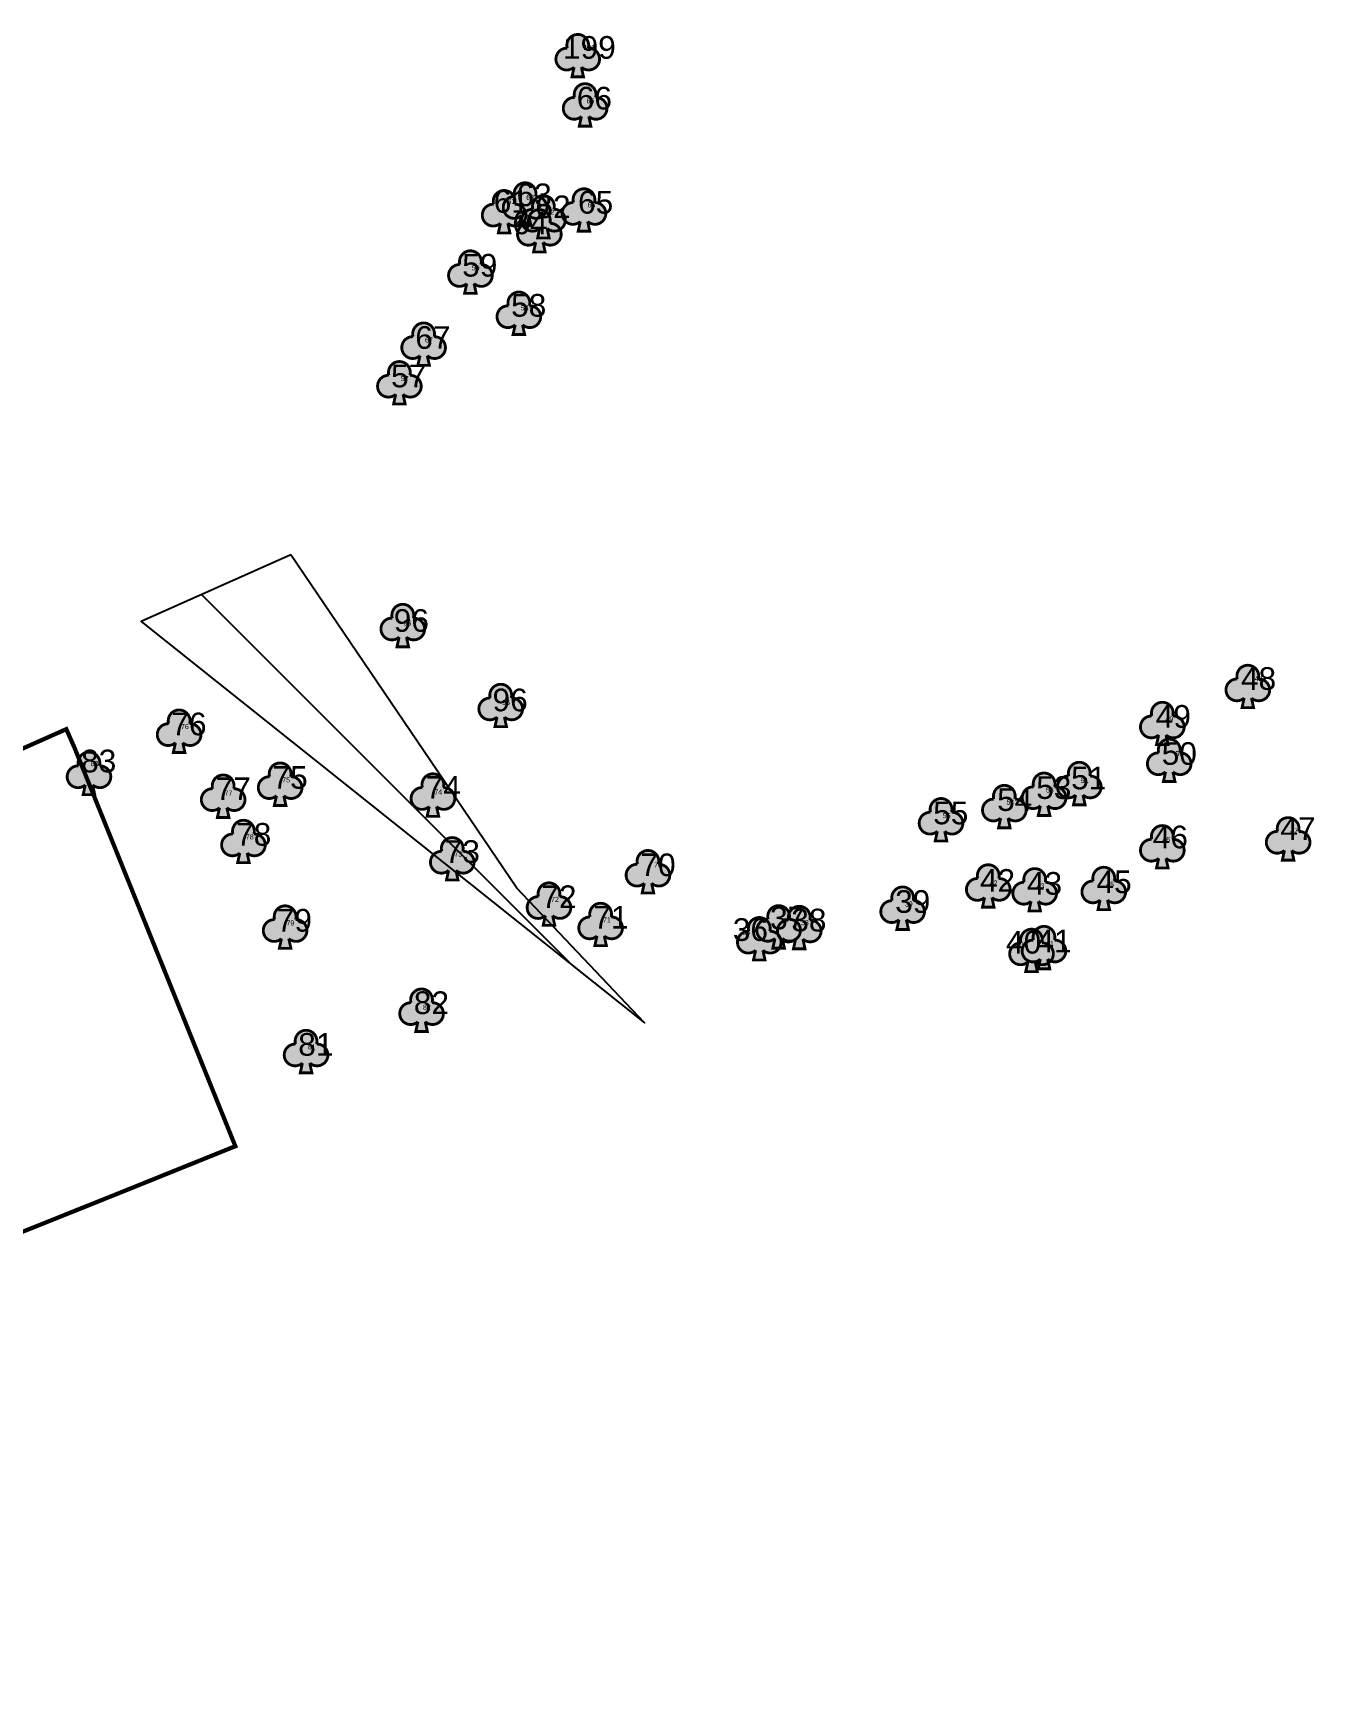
# Model space of a CAD drawing. Extents: x 218895 to 219285, y 629476 to 629827.
# Drawn here: x 219171.5 to 219284.6, y 629599.1 to 629744.9 of the extents above; entities that cross this region are included whole.
import ezdxf
from ezdxf.enums import TextEntityAlignment as Align

# ---------------------------------------------------------------- set-up
doc = ezdxf.new("R2010")
doc.units = 0
doc.header["$MEASUREMENT"] = 0
doc.linetypes.add('KB', pattern=[11, 7, -1.5, 1, -1.5])
for name, color, linetype in [('HEB_ENTITY', 130, 'Continuous'), ('LIKB', 242, 'KB'), ('PBITUL', 14, 'Continuous'), ('stxt', 7, 'Continuous'), ('Symbols', 7, 'Continuous')]:
    doc.layers.add(name, color=color, linetype=linetype)
doc.styles.add('MAVAT_ADP_STYLE', font='arial.ttf')
doc.styles.add('mvt-hebtxt', font='hebtxt')

# ---------------------------------------------------------------- blocks, each defined once
blk = doc.blocks.new('tshimur')
at = {"layer": 'Symbols'}
h = blk.add_hatch(color=22, dxfattribs=at)
edge = h.paths.add_edge_path()
edge.add_arc((-0.15, 3.89), 3.85, 344.6954, 555.3046)
edge.add_arc((-4.02, -0.97), 3.85, 87.75447, 311.99449)
edge.add_line((-1.44, -3.83), (-2.2, -7.26))
edge.add_line((-2.2, -7.26), (1.89, -7.26))
edge.add_line((1.89, -7.26), (1.14, -3.83))
edge.add_arc((3.71, -0.97), 3.85, 228.00551, 452.24553)
at = {"layer": 'Symbols', "const_width": 1}
blk.add_lwpolyline([(3.56, 2.88, 1.310423), (-3.87, 2.88, 1.485915), (-1.44, -3.83), (-2.2, -7.26), (1.89, -7.26), (1.14, -3.83, 1.485915)], format="xyb", close=True, dxfattribs=at)
blk = doc.blocks.new('thaataka')
at = {"layer": 'Symbols'}
h = blk.add_hatch(color=40, dxfattribs=at)
edge = h.paths.add_edge_path()
edge.add_arc((-0.15, 3.33), 3.85, 344.6954, 555.3046)
edge.add_arc((-4.02, -1.53), 3.85, 87.75447, 311.99449)
edge.add_line((-1.44, -4.39), (-2.2, -7.83))
edge.add_line((-2.2, -7.83), (1.89, -7.83))
edge.add_line((1.89, -7.83), (1.14, -4.39))
edge.add_arc((3.71, -1.53), 3.85, 228.00551, 452.24553)
at = {"layer": 'Symbols', "const_width": 1}
blk.add_lwpolyline([(3.56, 2.31, 1.310423), (-3.87, 2.31, 1.485915), (-1.44, -4.39), (-2.2, -7.83), (1.89, -7.83), (1.14, -4.39, 1.485915)], format="xyb", close=True, dxfattribs=at)
blk = doc.blocks.new('txt1')
at = {"layer": 'stxt', "style": 'mvt-hebtxt'}
blk.add_attdef('333', text='', height=4.5, dxfattribs=at).set_placement((0, 0), align=Align.MIDDLE)
blk = doc.blocks.new('HEB_ENTITY')
at = {"style": 'MAVAT_ADP_STYLE'}
for tag in ['BLKNAME', 'PROMPT', 'BLKNUM', 'HEIGHT', 'XBASE', 'YBASE', 'WIDTH', 'TAG', 'VAL']:
    blk.add_attdef(tag, text='', height=2, dxfattribs=at).set_placement((0, 0), align=Align.MIDDLE_CENTER)

msp = doc.modelspace()

# ---------------------------------------------------------------- hatches: boundary and pattern name
at = {"layer": 'PBITUL'}
h = msp.add_hatch(dxfattribs=at)
h.set_pattern_fill('_USER', color=256, scale=10, angle=135, pattern_type=0)
h.set_pattern_definition([(135, (0, 0), (-7.07106781, -7.07106781), [])])
h.paths.add_polyline_path([(219194.28, 629698.83), (219181.05, 629692.94), (219225.51, 629657.49), (219214.23, 629669.4)])

# ---------------------------------------------------------------- linework, layer by layer
at = {"layer": 'LIKB', "const_width": 0.375, "flags": 128}
msp.add_lwpolyline([(219181.44, 629666.27), (219175.91, 629679.97), (219175.16, 629681.82), (219174.45, 629683.43), (219173.5, 629683.01), (219169.03, 629681.02), (219163.65, 629678.63), (219154.86, 629691.55), (219142.94, 629702.98), (219142.03, 629704.51), (219141.07, 629706.13), (219139.22, 629709.08), (219136.39, 629716.22), (219134.15, 629718.48), (219131.96, 629727.25), (219130.98, 629729.19), (219130.03, 629731.71), (219129.83, 629731.98, 0.003843), (219128.75, 629733.92), (219083.13, 629715.5), (219085.84, 629708.79), (219096.82, 629681.56), (219098.29, 629677.93), (219095.14, 629675.09), (219062.13, 629641.9), (219056.18, 629636.52), (219071.05, 629599.35), (219078.17, 629602.07), (219100.71, 629611.09), (219123.08, 629620.04), (219145.36, 629628.95), (219148.06, 629630.03), (219148.15, 629630.07), (219173.43, 629640.18), (219179.09, 629642.45), (219189.38, 629646.6), (219189.3, 629646.79), (219188.88, 629647.83)], format="xyb", close=True, dxfattribs=at)
at = {"layer": 'PBITUL'}
msp.add_lwpolyline([(219194.28, 629698.83), (219181.05, 629692.94), (219225.51, 629657.49), (219214.23, 629669.4)], close=True, dxfattribs=at)

# ---------------------------------------------------------------- block references
at = {"layer": 'HEB_ENTITY'}
ref = msp.add_blockref('HEB_ENTITY', (219220.64, 629743.64), dxfattribs=dict(at, xscale=0.1, yscale=0.1, zscale=0.1))
ref.add_attrib('VAL', '199', dxfattribs={"layer": '0', "height": 2, "style": 'MAVAT_ADP_STYLE'}).set_placement((219220.64, 629743.64), align=Align.MIDDLE_CENTER)
ref = msp.add_blockref('HEB_ENTITY', (219221.08, 629739.16), dxfattribs=dict(at, xscale=0.1, yscale=0.1, zscale=0.1))
ref.add_attrib('VAL', '66', dxfattribs={"layer": '0', "height": 2, "style": 'MAVAT_ADP_STYLE'}).set_placement((219221.08, 629739.16), align=Align.MIDDLE_CENTER)
ref = msp.add_blockref('HEB_ENTITY', (219215.76, 629730.62), dxfattribs=dict(at, xscale=0.1, yscale=0.1, zscale=0.1))
ref.add_attrib('VAL', '63', dxfattribs={"layer": '0', "height": 2, "style": 'MAVAT_ADP_STYLE'}).set_placement((219215.76, 629730.62), align=Align.MIDDLE_CENTER)
ref = msp.add_blockref('HEB_ENTITY', (219213.75, 629730.04), dxfattribs=dict(at, xscale=0.1, yscale=0.1, zscale=0.1))
ref.add_attrib('VAL', '61', dxfattribs={"layer": '0', "height": 2, "style": 'MAVAT_ADP_STYLE'}).set_placement((219213.75, 629730.04), align=Align.MIDDLE_CENTER)
ref = msp.add_blockref('HEB_ENTITY', (219217.43, 629729.56), dxfattribs=dict(at, xscale=0.1, yscale=0.1, zscale=0.1))
ref.add_attrib('VAL', '62', dxfattribs={"layer": '0', "height": 2, "style": 'MAVAT_ADP_STYLE'}).set_placement((219217.43, 629729.56), align=Align.MIDDLE_CENTER)
ref = msp.add_blockref('HEB_ENTITY', (219221.19, 629729.96), dxfattribs=dict(at, xscale=0.1, yscale=0.1, zscale=0.1))
ref.add_attrib('VAL', '65', dxfattribs={"layer": '0', "height": 2, "style": 'MAVAT_ADP_STYLE'}).set_placement((219221.19, 629729.96), align=Align.MIDDLE_CENTER)
ref = msp.add_blockref('HEB_ENTITY', (219215.4, 629728.14), dxfattribs=dict(at, xscale=0.1, yscale=0.1, zscale=0.1))
ref.add_attrib('VAL', '64', dxfattribs={"layer": '0', "height": 2, "style": 'MAVAT_ADP_STYLE'}).set_placement((219215.4, 629728.14), align=Align.MIDDLE_CENTER)
ref = msp.add_blockref('HEB_ENTITY', (219210.96, 629724.4), dxfattribs=dict(at, xscale=0.1, yscale=0.1, zscale=0.1))
ref.add_attrib('VAL', '59', dxfattribs={"layer": '0', "height": 2, "style": 'MAVAT_ADP_STYLE'}).set_placement((219210.96, 629724.4), align=Align.MIDDLE_CENTER)
ref = msp.add_blockref('HEB_ENTITY', (219215.28, 629720.86), dxfattribs=dict(at, xscale=0.1, yscale=0.1, zscale=0.1))
ref.add_attrib('VAL', '58', dxfattribs={"layer": '0', "height": 2, "style": 'MAVAT_ADP_STYLE'}).set_placement((219215.28, 629720.86), align=Align.MIDDLE_CENTER)
ref = msp.add_blockref('HEB_ENTITY', (219206.82, 629718.02), dxfattribs=dict(at, xscale=0.1, yscale=0.1, zscale=0.1))
ref.add_attrib('VAL', '67', dxfattribs={"layer": '0', "height": 2, "style": 'MAVAT_ADP_STYLE'}).set_placement((219206.82, 629718.02), align=Align.MIDDLE_CENTER)
ref = msp.add_blockref('HEB_ENTITY', (219204.68, 629714.62), dxfattribs=dict(at, xscale=0.1, yscale=0.1, zscale=0.1))
ref.add_attrib('VAL', '57', dxfattribs={"layer": '0', "height": 2, "style": 'MAVAT_ADP_STYLE'}).set_placement((219204.68, 629714.62), align=Align.MIDDLE_CENTER)
ref = msp.add_blockref('HEB_ENTITY', (219204.92, 629693.03), dxfattribs=dict(at, xscale=0.1, yscale=0.1, zscale=0.1))
ref.add_attrib('VAL', '96', dxfattribs={"layer": '0', "height": 2, "style": 'MAVAT_ADP_STYLE'}).set_placement((219204.92, 629693.03), align=Align.MIDDLE_CENTER)
ref = msp.add_blockref('HEB_ENTITY', (219279.73, 629687.9), dxfattribs=dict(at, xscale=0.1, yscale=0.1, zscale=0.1))
ref.add_attrib('VAL', '48', dxfattribs={"layer": '0', "height": 2, "style": 'MAVAT_ADP_STYLE'}).set_placement((219279.73, 629687.9), align=Align.MIDDLE_CENTER)
ref = msp.add_blockref('HEB_ENTITY', (219213.64, 629686.01), dxfattribs=dict(at, xscale=0.1, yscale=0.1, zscale=0.1))
ref.add_attrib('VAL', '96', dxfattribs={"layer": '0', "height": 2, "style": 'MAVAT_ADP_STYLE'}).set_placement((219213.64, 629686.01), align=Align.MIDDLE_CENTER)
ref = msp.add_blockref('HEB_ENTITY', (219185.28, 629683.89), dxfattribs=dict(at, xscale=0.1, yscale=0.1, zscale=0.1))
ref.add_attrib('VAL', '76', dxfattribs={"layer": '0', "height": 2, "style": 'MAVAT_ADP_STYLE'}).set_placement((219185.28, 629683.89), align=Align.MIDDLE_CENTER)
ref = msp.add_blockref('HEB_ENTITY', (219272.2, 629684.56), dxfattribs=dict(at, xscale=0.1, yscale=0.1, zscale=0.1))
ref.add_attrib('VAL', '49', dxfattribs={"layer": '0', "height": 2, "style": 'MAVAT_ADP_STYLE'}).set_placement((219272.2, 629684.56), align=Align.MIDDLE_CENTER)
ref = msp.add_blockref('HEB_ENTITY', (219177.31, 629680.62), dxfattribs=dict(at, xscale=0.1, yscale=0.1, zscale=0.1))
ref.add_attrib('VAL', '83', dxfattribs={"layer": '0', "height": 2, "style": 'MAVAT_ADP_STYLE'}).set_placement((219177.31, 629680.62), align=Align.MIDDLE_CENTER)
ref = msp.add_blockref('HEB_ENTITY', (219272.73, 629681.28), dxfattribs=dict(at, xscale=0.1, yscale=0.1, zscale=0.1))
ref.add_attrib('VAL', '50', dxfattribs={"layer": '0', "height": 2, "style": 'MAVAT_ADP_STYLE'}).set_placement((219272.73, 629681.28), align=Align.MIDDLE_CENTER)
ref = msp.add_blockref('HEB_ENTITY', (219194.21, 629679.17), dxfattribs=dict(at, xscale=0.1, yscale=0.1, zscale=0.1))
ref.add_attrib('VAL', '75', dxfattribs={"layer": '0', "height": 2, "style": 'MAVAT_ADP_STYLE'}).set_placement((219194.21, 629679.17), align=Align.MIDDLE_CENTER)
ref = msp.add_blockref('HEB_ENTITY', (219264.73, 629679.12), dxfattribs=dict(at, xscale=0.1, yscale=0.1, zscale=0.1))
ref.add_attrib('VAL', '51', dxfattribs={"layer": '0', "height": 2, "style": 'MAVAT_ADP_STYLE'}).set_placement((219264.73, 629679.12), align=Align.MIDDLE_CENTER)
ref = msp.add_blockref('HEB_ENTITY', (219189.19, 629678.17), dxfattribs=dict(at, xscale=0.1, yscale=0.1, zscale=0.1))
ref.add_attrib('VAL', '77', dxfattribs={"layer": '0', "height": 2, "style": 'MAVAT_ADP_STYLE'}).set_placement((219189.19, 629678.17), align=Align.MIDDLE_CENTER)
ref = msp.add_blockref('HEB_ENTITY', (219207.73, 629678.28), dxfattribs=dict(at, xscale=0.1, yscale=0.1, zscale=0.1))
ref.add_attrib('VAL', '74', dxfattribs={"layer": '0', "height": 2, "style": 'MAVAT_ADP_STYLE'}).set_placement((219207.73, 629678.28), align=Align.MIDDLE_CENTER)
ref = msp.add_blockref('HEB_ENTITY', (219261.65, 629678.27), dxfattribs=dict(at, xscale=0.1, yscale=0.1, zscale=0.1))
ref.add_attrib('VAL', '53', dxfattribs={"layer": '0', "height": 2, "style": 'MAVAT_ADP_STYLE'}).set_placement((219261.65, 629678.27), align=Align.MIDDLE_CENTER)
ref = msp.add_blockref('HEB_ENTITY', (219258.2, 629677.21), dxfattribs=dict(at, xscale=0.1, yscale=0.1, zscale=0.1))
ref.add_attrib('VAL', '54', dxfattribs={"layer": '0', "height": 2, "style": 'MAVAT_ADP_STYLE'}).set_placement((219258.2, 629677.21), align=Align.MIDDLE_CENTER)
ref = msp.add_blockref('HEB_ENTITY', (219252.55, 629676.03), dxfattribs=dict(at, xscale=0.1, yscale=0.1, zscale=0.1))
ref.add_attrib('VAL', '55', dxfattribs={"layer": '0', "height": 2, "style": 'MAVAT_ADP_STYLE'}).set_placement((219252.55, 629676.03), align=Align.MIDDLE_CENTER)
ref = msp.add_blockref('HEB_ENTITY', (219191, 629674.14), dxfattribs=dict(at, xscale=0.1, yscale=0.1, zscale=0.1))
ref.add_attrib('VAL', '78', dxfattribs={"layer": '0', "height": 2, "style": 'MAVAT_ADP_STYLE'}).set_placement((219191, 629674.14), align=Align.MIDDLE_CENTER)
ref = msp.add_blockref('HEB_ENTITY', (219271.94, 629673.91), dxfattribs=dict(at, xscale=0.1, yscale=0.1, zscale=0.1))
ref.add_attrib('VAL', '46', dxfattribs={"layer": '0', "height": 2, "style": 'MAVAT_ADP_STYLE'}).set_placement((219271.94, 629673.91), align=Align.MIDDLE_CENTER)
ref = msp.add_blockref('HEB_ENTITY', (219283.21, 629674.65), dxfattribs=dict(at, xscale=0.1, yscale=0.1, zscale=0.1))
ref.add_attrib('VAL', '47', dxfattribs={"layer": '0', "height": 2, "style": 'MAVAT_ADP_STYLE'}).set_placement((219283.21, 629674.65), align=Align.MIDDLE_CENTER)
ref = msp.add_blockref('HEB_ENTITY', (219209.42, 629672.62), dxfattribs=dict(at, xscale=0.1, yscale=0.1, zscale=0.1))
ref.add_attrib('VAL', '73', dxfattribs={"layer": '0', "height": 2, "style": 'MAVAT_ADP_STYLE'}).set_placement((219209.42, 629672.62), align=Align.MIDDLE_CENTER)
ref = msp.add_blockref('HEB_ENTITY', (219226.7, 629671.45), dxfattribs=dict(at, xscale=0.1, yscale=0.1, zscale=0.1))
ref.add_attrib('VAL', '70', dxfattribs={"layer": '0', "height": 2, "style": 'MAVAT_ADP_STYLE'}).set_placement((219226.7, 629671.45), align=Align.MIDDLE_CENTER)
ref = msp.add_blockref('HEB_ENTITY', (219256.68, 629670.07), dxfattribs=dict(at, xscale=0.1, yscale=0.1, zscale=0.1))
ref.add_attrib('VAL', '42', dxfattribs={"layer": '0', "height": 2, "style": 'MAVAT_ADP_STYLE'}).set_placement((219256.68, 629670.07), align=Align.MIDDLE_CENTER)
ref = msp.add_blockref('HEB_ENTITY', (219260.83, 629669.81), dxfattribs=dict(at, xscale=0.1, yscale=0.1, zscale=0.1))
ref.add_attrib('VAL', '43', dxfattribs={"layer": '0', "height": 2, "style": 'MAVAT_ADP_STYLE'}).set_placement((219260.83, 629669.81), align=Align.MIDDLE_CENTER)
ref = msp.add_blockref('HEB_ENTITY', (219266.97, 629669.95), dxfattribs=dict(at, xscale=0.1, yscale=0.1, zscale=0.1))
ref.add_attrib('VAL', '45', dxfattribs={"layer": '0', "height": 2, "style": 'MAVAT_ADP_STYLE'}).set_placement((219266.97, 629669.95), align=Align.MIDDLE_CENTER)
ref = msp.add_blockref('HEB_ENTITY', (219217.95, 629668.63), dxfattribs=dict(at, xscale=0.1, yscale=0.1, zscale=0.1))
ref.add_attrib('VAL', '72', dxfattribs={"layer": '0', "height": 2, "style": 'MAVAT_ADP_STYLE'}).set_placement((219217.95, 629668.63), align=Align.MIDDLE_CENTER)
ref = msp.add_blockref('HEB_ENTITY', (219249.19, 629668.21), dxfattribs=dict(at, xscale=0.1, yscale=0.1, zscale=0.1))
ref.add_attrib('VAL', '39', dxfattribs={"layer": '0', "height": 2, "style": 'MAVAT_ADP_STYLE'}).set_placement((219249.19, 629668.21), align=Align.MIDDLE_CENTER)
ref = msp.add_blockref('HEB_ENTITY', (219194.59, 629666.55), dxfattribs=dict(at, xscale=0.1, yscale=0.1, zscale=0.1))
ref.add_attrib('VAL', '79', dxfattribs={"layer": '0', "height": 2, "style": 'MAVAT_ADP_STYLE'}).set_placement((219194.59, 629666.55), align=Align.MIDDLE_CENTER)
ref = msp.add_blockref('HEB_ENTITY', (219222.55, 629666.82), dxfattribs=dict(at, xscale=0.1, yscale=0.1, zscale=0.1))
ref.add_attrib('VAL', '71', dxfattribs={"layer": '0', "height": 2, "style": 'MAVAT_ADP_STYLE'}).set_placement((219222.55, 629666.82), align=Align.MIDDLE_CENTER)
ref = msp.add_blockref('HEB_ENTITY', (219238.15, 629666.75), dxfattribs=dict(at, xscale=0.1, yscale=0.1, zscale=0.1))
ref.add_attrib('VAL', '37', dxfattribs={"layer": '0', "height": 2, "style": 'MAVAT_ADP_STYLE'}).set_placement((219238.15, 629666.75), align=Align.MIDDLE_CENTER)
ref = msp.add_blockref('HEB_ENTITY', (219240.02, 629666.57), dxfattribs=dict(at, xscale=0.1, yscale=0.1, zscale=0.1))
ref.add_attrib('VAL', '38', dxfattribs={"layer": '0', "height": 2, "style": 'MAVAT_ADP_STYLE'}).set_placement((219240.02, 629666.57), align=Align.MIDDLE_CENTER)
ref = msp.add_blockref('HEB_ENTITY', (219234.86, 629665.73), dxfattribs=dict(at, xscale=0.1, yscale=0.1, zscale=0.1))
ref.add_attrib('VAL', '36', dxfattribs={"layer": '0', "height": 2, "style": 'MAVAT_ADP_STYLE'}).set_placement((219234.86, 629665.73), align=Align.MIDDLE_CENTER)
ref = msp.add_blockref('HEB_ENTITY', (219258.98, 629664.61), dxfattribs=dict(at, xscale=0.1, yscale=0.1, zscale=0.1))
ref.add_attrib('VAL', '40', dxfattribs={"layer": '0', "height": 2, "style": 'MAVAT_ADP_STYLE'}).set_placement((219258.98, 629664.61), align=Align.MIDDLE_CENTER)
ref = msp.add_blockref('HEB_ENTITY', (219261.66, 629664.72), dxfattribs=dict(at, xscale=0.1, yscale=0.1, zscale=0.1))
ref.add_attrib('VAL', '41', dxfattribs={"layer": '0', "height": 2, "style": 'MAVAT_ADP_STYLE'}).set_placement((219261.66, 629664.72), align=Align.MIDDLE_CENTER)
ref = msp.add_blockref('HEB_ENTITY', (219206.69, 629659.27), dxfattribs=dict(at, xscale=0.1, yscale=0.1, zscale=0.1))
ref.add_attrib('VAL', '82', dxfattribs={"layer": '0', "height": 2, "style": 'MAVAT_ADP_STYLE'}).set_placement((219206.69, 629659.27), align=Align.MIDDLE_CENTER)
ref = msp.add_blockref('HEB_ENTITY', (219196.48, 629655.59), dxfattribs=dict(at, xscale=0.1, yscale=0.1, zscale=0.1))
ref.add_attrib('VAL', '81', dxfattribs={"layer": '0', "height": 2, "style": 'MAVAT_ADP_STYLE'}).set_placement((219196.48, 629655.59), align=Align.MIDDLE_CENTER)
at = {"layer": 'stxt'}
ref = msp.add_blockref('txt1', (219220.08, 629743.28), dxfattribs=dict(at, xscale=0.1, yscale=0.1, zscale=0.1))
ref.add_attrib('333', '199', dxfattribs={"height": 0.45, "style": 'mvt-hebtxt'}).set_placement((219220.64, 629743.64), align=Align.MIDDLE)
at = {"layer": 'stxt', "xscale": 0.1, "yscale": 0.1, "zscale": 0.1}
for p, values in [((219220.73, 629738.93), {'333': '66'}), ((219215.41, 629730.39), {'333': '63'}), ((219217.19, 629729.08), {'333': '62'}), ((219220.83, 629729.73), {'333': '65'}), ((219215.04, 629727.91), {'333': '64'}), ((219210.6, 629724.17), {'333': '59'}), ((219214.92, 629720.64), {'333': '58'}), ((219206.47, 629717.8), {'333': '67'}), ((219204.33, 629714.39), {'333': '57'}), ((219204.57, 629692.81), {'333': '96'}), ((219213.28, 629685.79), {'333': '96'}), ((219271.85, 629684.33), {'333': '49'}), ((219184.92, 629683.66), {'333': '76'}), ((219176.95, 629680.39), {'333': '83'}), ((219193.86, 629678.95), {'333': '75'}), ((219264.37, 629678.9), {'333': '51'}), ((219188.77, 629677.78), {'333': '77'}), ((219207.29, 629677.88), {'333': '74'}), ((219257.82, 629676.99), {'333': '54'}), ((219261.3, 629678.05), {'333': '53'}), ((219252.19, 629675.8), {'333': '55'}), ((219190.65, 629673.92), {'333': '78'}), ((219282.86, 629674.43), {'333': '47'}), ((219209.06, 629672.4), {'333': '73'}), ((219271.58, 629673.69), {'333': '46'}), ((219256.33, 629669.85), {'333': '42'}), ((219260.48, 629669.59), {'333': '43'}), ((219266.62, 629669.72), {'333': '45'}), ((219217.6, 629668.4), {'333': '72'}), ((219222.19, 629666.59), {'333': '71'}), ((219248.84, 629667.99), {'333': '39'}), ((219194.24, 629666.32), {'333': '79'}), ((219234.51, 629665.5), {'333': '36'}), ((219237.8, 629666.53), {'333': '37'}), ((219239.67, 629666.34), {'333': '38'}), ((219258.62, 629664.38), {'333': '40'}), ((219261.31, 629664.5), {'333': '41'}), ((219206.29, 629658.88), {'333': '82'}), ((219196.12, 629655.37), {'333': '81'})]:
    msp.add_blockref('txt1', p, dxfattribs=at).add_auto_attribs(values)
at = {"layer": 'stxt'}
ref = msp.add_blockref('txt1', (219213.52, 629729.46), dxfattribs=dict(at, xscale=0.1, yscale=0.1, zscale=0.1))
ref.add_attrib('333', '61', dxfattribs={"height": 0.45, "style": 'mvt-hebtxt'}).set_placement((219213.75, 629730.04), align=Align.MIDDLE)
ref = msp.add_blockref('txt1', (219278.45, 629688.01), dxfattribs=dict(at, xscale=0.1, yscale=0.1, zscale=0.1))
ref.add_attrib('333', '48', dxfattribs={"height": 0.45, "style": 'mvt-hebtxt'}).set_placement((219279.73, 629687.9), align=Align.MIDDLE)
ref = msp.add_blockref('txt1', (219271.53, 629681.49), dxfattribs=dict(at, xscale=0.1, yscale=0.1, zscale=0.1))
ref.add_attrib('333', '50', dxfattribs={"height": 0.45, "style": 'mvt-hebtxt'}).set_placement((219272.73, 629681.28), align=Align.MIDDLE)
ref = msp.add_blockref('txt1', (219226.49, 629670.85), dxfattribs=dict(at, xscale=0.1, yscale=0.1, zscale=0.1))
ref.add_attrib('333', '70', dxfattribs={"height": 0.45, "style": 'mvt-hebtxt'}).set_placement((219226.7, 629671.45), align=Align.MIDDLE)
at = {"layer": 'Symbols', "xscale": 0.25, "yscale": 0.25, "zscale": 0.25}
for name, p in [('tshimur', (219219.65, 629742.85)), ('tshimur', (219220.3, 629738.5)), ('tshimur', (219215, 629729.75)), ('tshimur', (219220.2, 629729.22)), ('tshimur', (219213.15, 629729.07)), ('tshimur', (219216.62, 629728.62)), ('tshimur', (219216.26, 629727.38)), ('tshimur', (219210.17, 629723.74)), ('tshimur', (219214.45, 629720.1)), ('tshimur', (219206.04, 629717.37)), ('tshimur', (219203.9, 629713.96)), ('tshimur', (219204.2, 629692.52)), ('tshimur', (219278.82, 629687.14)), ('tshimur', (219212.85, 629685.46)), ('tshimur', (219184.45, 629683.19)), ('tshimur', (219271.27, 629683.87)), ('tshimur', (219271.88, 629680.62)), ('thaataka', (219176.49, 629679.61)), ('tshimur', (219193.37, 629678.51)), ('tshimur', (219263.94, 629678.57)), ('tshimur', (219188.34, 629677.45)), ('tshimur', (219206.86, 629677.55)), ('tshimur', (219260.83, 629677.62)), ('tshimur', (219251.73, 629675.37)), ('tshimur', (219257.32, 629676.53)), ('tshimur', (219190.13, 629673.45)), ('tshimur', (219271.27, 629672.98)), ('tshimur', (219282.38, 629673.68)), ('tshimur', (219208.57, 629671.92)), ('tshimur', (219225.85, 629670.78)), ('tshimur', (219255.9, 629669.52)), ('tshimur', (219217.11, 629667.92)), ('tshimur', (219260, 629669.18)), ('tshimur', (219266.1, 629669.3)), ('tshimur', (219248.34, 629667.56)), ('tshimur', (219193.81, 629665.89)), ('tshimur', (219221.67, 629666.12)), ('tshimur', (219237.39, 629665.91)), ('tshimur', (219239.21, 629665.85)), ('tshimur', (219235.68, 629664.86)), ('tshimur', (219259.72, 629663.83)), ('tshimur', (219260.82, 629664.08)), ('tshimur', (219205.86, 629658.55)), ('tshimur', (219195.66, 629654.9))]:
    msp.add_blockref(name, p, dxfattribs=at)

doc.saveas('drawing.dxf')
